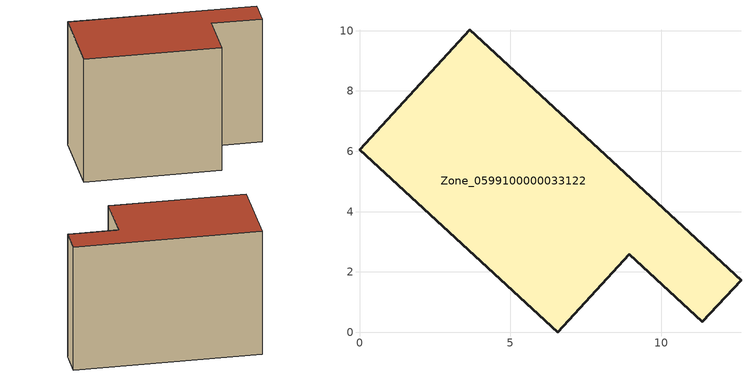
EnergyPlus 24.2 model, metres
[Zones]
Zone_0599100000033122
 floor ground (C_G): 8.94,2.58 6.57,0 0,6.05 3.66,10.03 12.65,1.73 11.37,0.34 z0
 wall outside (C_F): 3.66,10.03 0,6.05 6.57,0 8.94,2.58 11.37,0.34 12.65,1.73 3.66,10.03 z0:8.72
 roof outside (C_R): 11.37,0.34 12.65,1.73 3.66,10.03 0,6.05 6.57,0 8.94,2.58 z8.72
[BUILDING]
Pand.0599100000033122: North Axis=0; Terrain=City; Loads Convergence Tolerance Value=0.04; Temperature Convergence Tolerance Value=0.4; Solar Distribution=FullExterior; Maximum Number of Warmup Days=25; Minimum Number of Warmup Days=1
[Site:Location]
Rotterdam.The.Hague.AP_ZH_NLD Design_Conditions: Latitude=51.96; Longitude=4.45; Time Zone=1; Elevation=-4.5
[SITE:GROUNDTEMPERATURE:BUILDINGSURFACE]
18, 18, 18, 18, 18, 18, 18, 18, 18, 18, 18, 18
[MATERIAL] Thermal Absorptance=0.9; Solar Absorptance=0.7; Visible Absorptance=0.7
Name | Roughness | Thickness | Conductivity | Density | Specific Heat
G.TI.1975-1991 | MediumSmooth | 0.15 | 0.288461 | 540 | 1210
F.TI.1975-1991 | Rough | 0.3 | 0.230769 | 1920 | 840
R.TI.1975-1991 | MediumRough | 0.2 | 0.153846 | 1500 | 1000
[CONSTRUCTION]
C_G: G.TI.1975-1991
C_F: F.TI.1975-1991
C_R: R.TI.1975-1991
[ZONE]
Zone_0599100000033122: Type=1; Multiplier=1; Ceiling Height=Autocalculate; Volume=Autocalculate; Floor Area=autocalculate; Part of Total Floor Area=Yes
[ZONEINFILTRATION:DESIGNFLOWRATE]
Infil_Zone_0599100000033122: Zone or ZoneList or Space or SpaceList=Zone_0599100000033122; Schedule=AlwaysOn; Design Flow Rate Calculation Method=Flow/Area; Flow Rate per Floor Area=0.003; Constant Term Coefficient=1; Temperature Term Coefficient=0; Velocity Term Coefficient=0; Velocity Squared Term Coefficient=0
[HVACTEMPLATE:ZONE:IDEALLOADSAIRSYSTEM]
Zone_0599100000033122: Maximum Heating Supply Air Temperature=50; Minimum Cooling Supply Air Temperature=13; Maximum Heating Supply Air Humidity Ratio=0.0156; Minimum Cooling Supply Air Humidity Ratio=0.0077; Heating Limit=NoLimit; Cooling Limit=NoLimit; Dehumidification Control Type=ConstantSensibleHeatRatio; Cooling Sensible Heat Ratio=0.7; Dehumidification Setpoint=60; Humidification Control Type=None; Humidification Setpoint=30; Outdoor Air Method=None; Outdoor Air Flow Rate per Person=0.00944; Outdoor Air Flow Rate per Zone Floor Area=0; Outdoor Air Flow Rate per Zone=0; Demand Controlled Ventilation Type=None; Outdoor Air Economizer Type=NoEconomizer; Heat Recovery Type=None; Sensible Heat Recovery Effectiveness=0.7; Latent Heat Recovery Effectiveness=0.65
[ZONECONTROL:THERMOSTAT]
ThermostatControl_Zone_0599100000033122: Zone or ZoneList=Zone_0599100000033122; Control Type Schedule=DualSetpointControlType; Control 1=Thermostat_Zone_0599100000033122; Temperature Difference Between Cutout And Setpoint=0
[THERMOSTATSETPOINT:DUALSETPOINT]
Thermostat_Zone_0599100000033122: Heating Setpoint Temperature Schedule=HeatingSetpoint_Zone_0599100000033122; Cooling Setpoint Temperature Schedule=CoolingSetpoint_Zone_0599100000033122
[SCHEDULE:COMPACT]
HeatingSetpoint_Zone_0599100000033122: Through: 12/31, For: AllDays, Until: 24:00, 21
CoolingSetpoint_Zone_0599100000033122: Through: 12/31, For: AllDays, Until: 24:00, 24
DualSetpointControlType: Through: 12/31, For: AllDays, Until: 24:00, 4
AlwaysOn: Through: 12/31, For: AllDays, Until: 24:00, 1
